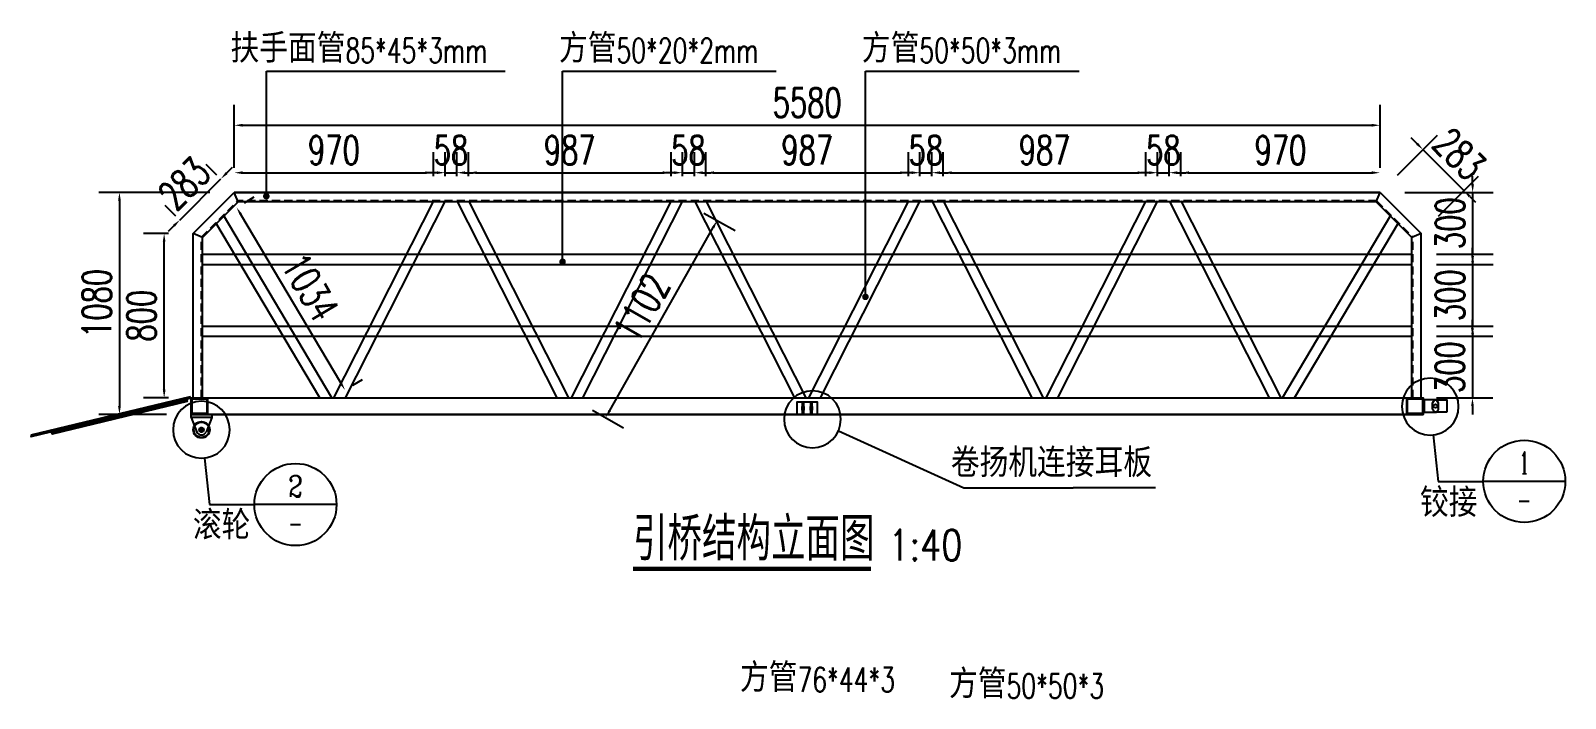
# Model space of a CAD drawing. Header units: millimetres. Extents: x -1471591 to 944464, y -468930 to 547002.
# Drawn here: x -609024 to -601550, y 160227 to 163476 of the extents above; entities that cross this region are included whole.
import ezdxf
from ezdxf.enums import TextEntityAlignment as Align

# ---------------------------------------------------------------- set-up
doc = ezdxf.new("R2010")
doc.units = ezdxf.units.MM
doc.header["$LTSCALE"] = 10
doc.header["$PDMODE"] = 35
doc.linetypes.add('BLTA11-LD-L-4001_Plot Plan for Seawater Intake System_20140729$0$key plan$0${ Wide Dash }', pattern=[12, 4, -2, 4, -2])
doc.linetypes.add('CENTER2', pattern=[28.575, 19.05, -3.175, 3.175, -3.175])
for name, color, linetype in [('DIM_IDEN', 3, 'Continuous'), ('DIM_SYMB', 3, 'Continuous'), ('PUB_TEXT', 7, 'Continuous'), ('W-STEEL_FRAME钢架', 3, 'Continuous')]:
    doc.layers.add(name, color=color, linetype=linetype)
doc.styles.add('_TCH_DIM', font='SIMPLEX.shx', dxfattribs={"bigfont": 'hztxt.shx'})
doc.styles.add('_TCH_LABEL', font='COMPLEX', dxfattribs={"bigfont": 'GBCBIG'})
doc.styles.get("Standard").update_dxf_attribs({"font": 'simplex.shx', "width": 0.8, "bigfont": 'hztxt.shx'})
doc.styles.add('STANDARD_T3', font='simplex.shx', dxfattribs={"width": 0.7, "bigfont": 'hztxt.shx'})
doc.dimstyles.new('W&&40', dxfattribs={"dimtxt": 140, "dimasz": 40, "dimexe": 100, "dimexo": 120, "dimgap": 40, "dimtad": 1, "dimdec": 0, "dimzin": 0, "dimdsep": 46, "dimtxsty": 'STANDARD_T3', "dimcen": 0.09, "dimclrd": 1, "dimclre": 1, "dimclrt": 7, "dimazin": 2, "dimtfac": 1, "dimtdec": 0, "dimtix": 1, "dimtmove": 2, "dimatfit": 3, "dimfxl": 0, "dimtolj": 1, "dimtzin": 0, "dimarcsym": 0})

# ---------------------------------------------------------------- blocks, each defined once
blk = doc.blocks.new('滚轮支架 -left')
for p, q in [((-50, 10), (-22.4, 81)), ((50, 10), (22.4, 81))]:
    blk.add_line(p, q)
at = {"color": 3, "linetype": 'CENTER2'}
for p, q in [((0, 85), (0, 55)), ((-15, 70), (15, 70))]:
    blk.add_line(p, q, dxfattribs=at)
blk.add_lwpolyline([(-50, 10), (50, 10), (50, -5), (-50, -5)], close=True)
blk.add_circle((0, 70), 11)
blk.add_arc((0, 70), 25, 26.19556, 153.80444)
blk = doc.blocks.new('滚轮')
for radius in [40, 37, 9, 8]:
    blk.add_circle((0, 0), radius)
blk = doc.blocks.new('*D768')
at = {"layer": 'Defpoints', "color": 0, "transparency": 16777216}
for p in [(-608374, 162489.2), (-608232.3, 162489.2), (-608232.3, 161689.2)]:
    blk.add_point(p, dxfattribs=at)
at = {"layer": 'W-STEEL_FRAME钢架', "color": 1, "lineweight": -2, "transparency": 16777216}
for p, q in [((-608352.3, 162489.2), (-608474, 162489.2)), ((-608374, 161729.2), (-608374, 162449.2)), ((-608352.3, 161689.2), (-608474, 161689.2))]:
    blk.add_line(p, q, dxfattribs=at)
at = {"layer": 'W-STEEL_FRAME钢架', "color": 1, "transparency": 16777216}
for points in [[(-608380.7, 162449.2), (-608367.3, 162449.2), (-608374, 162489.2)], [(-608380.7, 161729.2), (-608367.3, 161729.2), (-608374, 161689.2)]]:
    blk.add_solid(points, dxfattribs=at)
at = {"layer": 'W-STEEL_FRAME钢架', "color": 7, "transparency": 16777216, "insert": (-608484, 162089.2), "char_height": 140, "attachment_point": 5, "rotation": 90, "style": 'STANDARD_T3'}
blk.add_mtext('\\A1;800', dxfattribs=at)
blk = doc.blocks.new('*D769')
at = {"layer": 'Defpoints', "color": 0, "transparency": 16777216}
for p in [(-608098.2, 162755.1), (-608032.3, 162689.2), (-608232.3, 162489.2)]:
    blk.add_point(p, dxfattribs=at)
at = {"layer": 'W-STEEL_FRAME钢架', "color": 1, "lineweight": -2, "transparency": 16777216}
for p, q in [((-608117.2, 162774.1), (-608168.9, 162825.8)), ((-608069.9, 162783.3), (-608041.6, 162811.6)), ((-608298.2, 162555.1), (-608098.2, 162755.1)), ((-608317.2, 162574.1), (-608368.9, 162625.8)), ((-608326.4, 162526.8), (-608354.7, 162498.5))]:
    blk.add_line(p, q, dxfattribs=at)
at = {"layer": 'W-STEEL_FRAME钢架', "color": 1, "transparency": 16777216}
for points in [[(-608074.6, 162788.1), (-608065.2, 162778.6), (-608098.2, 162755.1)], [(-608331.2, 162531.5), (-608321.7, 162522.1), (-608298.2, 162555.1)]]:
    blk.add_solid(points, dxfattribs=at)
at = {"layer": 'W-STEEL_FRAME钢架', "color": 7, "transparency": 16777216, "insert": (-608275.9, 162732.8), "char_height": 140, "attachment_point": 5, "rotation": 45, "style": 'STANDARD_T3'}
blk.add_mtext('\\A1;283', dxfattribs=at)
blk = doc.blocks.new('*D770')
at = {"layer": 'Defpoints', "color": 0, "transparency": 16777216}
for p in [(-602243.6, 162897.9), (-602452.3, 162689.2), (-602252.3, 162489.2)]:
    blk.add_point(p, dxfattribs=at)
at = {"layer": 'W-STEEL_FRAME钢架', "color": 1, "lineweight": -2, "transparency": 16777216}
for p, q in [((-602367.5, 162774.1), (-602172.9, 162968.6)), ((-602271.9, 162926.2), (-602300.2, 162954.5)), ((-602043.6, 162697.9), (-602243.6, 162897.9)), ((-602167.5, 162574.1), (-601972.9, 162768.6)), ((-602015.3, 162669.6), (-601987, 162641.3))]:
    blk.add_line(p, q, dxfattribs=at)
at = {"layer": 'W-STEEL_FRAME钢架', "color": 1, "transparency": 16777216}
for points in [[(-602267.2, 162930.9), (-602276.6, 162921.5), (-602243.6, 162897.9)], [(-602010.6, 162674.3), (-602020, 162664.9), (-602043.6, 162697.9)]]:
    blk.add_solid(points, dxfattribs=at)
at = {"layer": 'W-STEEL_FRAME钢架', "color": 7, "transparency": 16777216, "insert": (-602065.8, 162875.7), "char_height": 140, "attachment_point": 5, "rotation": 315, "style": 'STANDARD_T3'}
blk.add_mtext('\\A1;283', dxfattribs=at)
blk = doc.blocks.new('*D716')
at = {"layer": 'Defpoints', "color": 0, "transparency": 16777216}
for p in [(-602452.3, 163016.2), (-608032.3, 162689.2), (-602452.3, 162689.2)]:
    blk.add_point(p, dxfattribs=at)
at = {"layer": 'W-STEEL_FRAME钢架', "color": 1, "lineweight": -2, "transparency": 16777216}
for p, q in [((-608032.3, 162809.2), (-608032.3, 163116.2)), ((-602452.3, 162809.2), (-602452.3, 163116.2)), ((-607992.3, 163016.2), (-602492.3, 163016.2))]:
    blk.add_line(p, q, dxfattribs=at)
at = {"layer": 'W-STEEL_FRAME钢架', "color": 1, "transparency": 16777216}
for points in [[(-607992.3, 163022.9), (-607992.3, 163009.5), (-608032.3, 163016.2)], [(-602492.3, 163022.9), (-602492.3, 163009.5), (-602452.3, 163016.2)]]:
    blk.add_solid(points, dxfattribs=at)
at = {"layer": 'W-STEEL_FRAME钢架', "color": 7, "transparency": 16777216, "insert": (-605242.3, 163126.2), "char_height": 140, "attachment_point": 5, "style": 'STANDARD_T3'}
blk.add_mtext('\\A1;5580', dxfattribs=at)
blk = doc.blocks.new('*D771')
at = {"layer": 'Defpoints', "color": 0, "transparency": 16777216}
for p in [(-608032.3, 162689.2), (-608591.7, 161609.2), (-608242.3, 161609.2)]:
    blk.add_point(p, dxfattribs=at)
at = {"layer": 'W-STEEL_FRAME钢架', "color": 1, "lineweight": -2, "transparency": 16777216}
for p, q in [((-608152.3, 162689.2), (-608691.7, 162689.2)), ((-608591.7, 162649.2), (-608591.7, 161649.2)), ((-608362.3, 161609.2), (-608691.7, 161609.2))]:
    blk.add_line(p, q, dxfattribs=at)
at = {"layer": 'W-STEEL_FRAME钢架', "color": 1, "transparency": 16777216}
for points in [[(-608598.4, 162649.2), (-608585.1, 162649.2), (-608591.7, 162689.2)], [(-608598.4, 161649.2), (-608585.1, 161649.2), (-608591.7, 161609.2)]]:
    blk.add_solid(points, dxfattribs=at)
at = {"layer": 'W-STEEL_FRAME钢架', "color": 7, "transparency": 16777216, "insert": (-608701.7, 162149.2), "char_height": 140, "attachment_point": 5, "rotation": 90, "style": 'STANDARD_T3'}
blk.add_mtext('\\A1;1080', dxfattribs=at)
blk = doc.blocks.new('*D772')
at = {"layer": 'Defpoints', "color": 0, "transparency": 16777216}
for p in [(-607061.9, 162785.3), (-608032.3, 162689.2), (-607061.9, 162648.2)]:
    blk.add_point(p, dxfattribs=at)
at = {"layer": 'W-STEEL_FRAME钢架', "color": 1, "lineweight": -2, "transparency": 16777216}
for p, q in [((-608032.3, 162809.2), (-608032.3, 162885.3)), ((-607061.9, 162768.2), (-607061.9, 162885.3)), ((-607992.3, 162785.3), (-607101.9, 162785.3))]:
    blk.add_line(p, q, dxfattribs=at)
at = {"layer": 'W-STEEL_FRAME钢架', "color": 1, "transparency": 16777216}
for points in [[(-607992.3, 162792), (-607992.3, 162778.7), (-608032.3, 162785.3)], [(-607101.9, 162792), (-607101.9, 162778.7), (-607061.9, 162785.3)]]:
    blk.add_solid(points, dxfattribs=at)
at = {"layer": 'W-STEEL_FRAME钢架', "color": 7, "transparency": 16777216, "insert": (-607547.1, 162895.3), "char_height": 140, "attachment_point": 5, "style": 'STANDARD_T3'}
blk.add_mtext('\\A1;970', dxfattribs=at)
blk = doc.blocks.new('*D717')
at = {"layer": 'Defpoints', "color": 0, "transparency": 16777216}
for p in [(-606948.2, 162785.3), (-607005.8, 162648.2), (-606948.2, 162648.2)]:
    blk.add_point(p, dxfattribs=at)
at = {"layer": 'W-STEEL_FRAME钢架', "color": 1, "lineweight": -2, "transparency": 16777216}
for p, q in [((-607005.8, 162768.2), (-607005.8, 162885.3)), ((-606948.2, 162768.2), (-606948.2, 162885.3)), ((-607045.8, 162785.3), (-607085.8, 162785.3)), ((-607005.8, 162785.3), (-606948.2, 162785.3)), ((-606908.2, 162785.3), (-606868.2, 162785.3))]:
    blk.add_line(p, q, dxfattribs=at)
at = {"layer": 'W-STEEL_FRAME钢架', "color": 1, "transparency": 16777216}
for points in [[(-607045.8, 162792), (-607045.8, 162778.7), (-607005.8, 162785.3)], [(-606908.2, 162792), (-606908.2, 162778.7), (-606948.2, 162785.3)]]:
    blk.add_solid(points, dxfattribs=at)
at = {"layer": 'W-STEEL_FRAME钢架', "color": 7, "transparency": 16777216, "insert": (-606977, 162895.3), "char_height": 140, "attachment_point": 5, "style": 'STANDARD_T3'}
blk.add_mtext('\\A1;58', dxfattribs=at)
blk = doc.blocks.new('*D773')
at = {"layer": 'Defpoints', "color": 0, "transparency": 16777216}
for p in [(-605905.4, 162785.3), (-606892.1, 162648.2), (-605905.4, 162648.2)]:
    blk.add_point(p, dxfattribs=at)
at = {"layer": 'W-STEEL_FRAME钢架', "color": 1, "lineweight": -2, "transparency": 16777216}
for p, q in [((-606892.1, 162768.2), (-606892.1, 162885.3)), ((-605905.4, 162768.2), (-605905.4, 162885.3)), ((-606852.1, 162785.3), (-605945.4, 162785.3))]:
    blk.add_line(p, q, dxfattribs=at)
at = {"layer": 'W-STEEL_FRAME钢架', "color": 1, "transparency": 16777216}
for points in [[(-606852.1, 162792), (-606852.1, 162778.7), (-606892.1, 162785.3)], [(-605945.4, 162792), (-605945.4, 162778.7), (-605905.4, 162785.3)]]:
    blk.add_solid(points, dxfattribs=at)
at = {"layer": 'W-STEEL_FRAME钢架', "color": 7, "transparency": 16777216, "insert": (-606398.8, 162895.3), "char_height": 140, "attachment_point": 5, "style": 'STANDARD_T3'}
blk.add_mtext('\\A1;987', dxfattribs=at)
blk = doc.blocks.new('*D718')
at = {"layer": 'Defpoints', "color": 0, "transparency": 16777216}
for p in [(-605791.7, 162785.3), (-605849.3, 162648.2), (-605791.7, 162648.2)]:
    blk.add_point(p, dxfattribs=at)
at = {"layer": 'W-STEEL_FRAME钢架', "color": 1, "lineweight": -2, "transparency": 16777216}
for p, q in [((-605849.3, 162768.2), (-605849.3, 162885.3)), ((-605791.7, 162768.2), (-605791.7, 162885.3)), ((-605889.3, 162785.3), (-605929.3, 162785.3)), ((-605849.3, 162785.3), (-605791.7, 162785.3)), ((-605751.7, 162785.3), (-605711.7, 162785.3))]:
    blk.add_line(p, q, dxfattribs=at)
at = {"layer": 'W-STEEL_FRAME钢架', "color": 1, "transparency": 16777216}
for points in [[(-605889.3, 162792), (-605889.3, 162778.7), (-605849.3, 162785.3)], [(-605751.7, 162792), (-605751.7, 162778.7), (-605791.7, 162785.3)]]:
    blk.add_solid(points, dxfattribs=at)
at = {"layer": 'W-STEEL_FRAME钢架', "color": 7, "transparency": 16777216, "insert": (-605820.5, 162895.3), "char_height": 140, "attachment_point": 5, "style": 'STANDARD_T3'}
blk.add_mtext('\\A1;58', dxfattribs=at)
blk = doc.blocks.new('*D774')
at = {"layer": 'Defpoints', "color": 0, "transparency": 16777216}
for p in [(-604748.9, 162785.3), (-605735.7, 162648.2), (-604748.9, 162648.2)]:
    blk.add_point(p, dxfattribs=at)
at = {"layer": 'W-STEEL_FRAME钢架', "color": 1, "lineweight": -2, "transparency": 16777216}
for p, q in [((-605735.7, 162768.2), (-605735.7, 162885.3)), ((-604748.9, 162768.2), (-604748.9, 162885.3)), ((-605695.7, 162785.3), (-604788.9, 162785.3))]:
    blk.add_line(p, q, dxfattribs=at)
at = {"layer": 'W-STEEL_FRAME钢架', "color": 1, "transparency": 16777216}
for points in [[(-605695.7, 162792), (-605695.7, 162778.7), (-605735.7, 162785.3)], [(-604788.9, 162792), (-604788.9, 162778.7), (-604748.9, 162785.3)]]:
    blk.add_solid(points, dxfattribs=at)
at = {"layer": 'W-STEEL_FRAME钢架', "color": 7, "transparency": 16777216, "insert": (-605242.3, 162895.3), "char_height": 140, "attachment_point": 5, "style": 'STANDARD_T3'}
blk.add_mtext('\\A1;987', dxfattribs=at)
blk = doc.blocks.new('*D719')
at = {"layer": 'Defpoints', "color": 0, "transparency": 16777216}
for p in [(-604635.3, 162785.3), (-604692.9, 162648.2), (-604635.3, 162648.2)]:
    blk.add_point(p, dxfattribs=at)
at = {"layer": 'W-STEEL_FRAME钢架', "color": 1, "lineweight": -2, "transparency": 16777216}
for p, q in [((-604692.9, 162768.2), (-604692.9, 162885.3)), ((-604635.3, 162768.2), (-604635.3, 162885.3)), ((-604732.9, 162785.3), (-604772.9, 162785.3)), ((-604692.9, 162785.3), (-604635.3, 162785.3)), ((-604595.3, 162785.3), (-604555.3, 162785.3))]:
    blk.add_line(p, q, dxfattribs=at)
at = {"layer": 'W-STEEL_FRAME钢架', "color": 1, "transparency": 16777216}
for points in [[(-604732.9, 162792), (-604732.9, 162778.7), (-604692.9, 162785.3)], [(-604595.3, 162792), (-604595.3, 162778.7), (-604635.3, 162785.3)]]:
    blk.add_solid(points, dxfattribs=at)
at = {"layer": 'W-STEEL_FRAME钢架', "color": 7, "transparency": 16777216, "insert": (-604664.1, 162895.3), "char_height": 140, "attachment_point": 5, "style": 'STANDARD_T3'}
blk.add_mtext('\\A1;58', dxfattribs=at)
blk = doc.blocks.new('*D775')
at = {"layer": 'Defpoints', "color": 0, "transparency": 16777216}
for p in [(-603592.5, 162785.3), (-604579.2, 162648.2), (-603592.5, 162648.2)]:
    blk.add_point(p, dxfattribs=at)
at = {"layer": 'W-STEEL_FRAME钢架', "color": 1, "lineweight": -2, "transparency": 16777216}
for p, q in [((-604579.2, 162768.2), (-604579.2, 162885.3)), ((-603592.5, 162768.2), (-603592.5, 162885.3)), ((-604539.2, 162785.3), (-603632.5, 162785.3))]:
    blk.add_line(p, q, dxfattribs=at)
at = {"layer": 'W-STEEL_FRAME钢架', "color": 1, "transparency": 16777216}
for points in [[(-604539.2, 162792), (-604539.2, 162778.7), (-604579.2, 162785.3)], [(-603632.5, 162792), (-603632.5, 162778.7), (-603592.5, 162785.3)]]:
    blk.add_solid(points, dxfattribs=at)
at = {"layer": 'W-STEEL_FRAME钢架', "color": 7, "transparency": 16777216, "insert": (-604085.8, 162895.3), "char_height": 140, "attachment_point": 5, "style": 'STANDARD_T3'}
blk.add_mtext('\\A1;987', dxfattribs=at)
blk = doc.blocks.new('*D720')
at = {"layer": 'Defpoints', "color": 0, "transparency": 16777216}
for p in [(-603478.8, 162785.3), (-603536.4, 162648.2), (-603478.8, 162648.2)]:
    blk.add_point(p, dxfattribs=at)
at = {"layer": 'W-STEEL_FRAME钢架', "color": 1, "lineweight": -2, "transparency": 16777216}
for p, q in [((-603536.4, 162768.2), (-603536.4, 162885.3)), ((-603478.8, 162768.2), (-603478.8, 162885.3)), ((-603576.4, 162785.3), (-603616.4, 162785.3)), ((-603536.4, 162785.3), (-603478.8, 162785.3)), ((-603438.8, 162785.3), (-603398.8, 162785.3))]:
    blk.add_line(p, q, dxfattribs=at)
at = {"layer": 'W-STEEL_FRAME钢架', "color": 1, "transparency": 16777216}
for points in [[(-603576.4, 162792), (-603576.4, 162778.7), (-603536.4, 162785.3)], [(-603438.8, 162792), (-603438.8, 162778.7), (-603478.8, 162785.3)]]:
    blk.add_solid(points, dxfattribs=at)
at = {"layer": 'W-STEEL_FRAME钢架', "color": 7, "transparency": 16777216, "insert": (-603507.6, 162895.3), "char_height": 140, "attachment_point": 5, "style": 'STANDARD_T3'}
blk.add_mtext('\\A1;58', dxfattribs=at)
blk = doc.blocks.new('*D776')
at = {"layer": 'Defpoints', "color": 0, "transparency": 16777216}
for p in [(-602452.3, 162785.3), (-603422.7, 162648.2), (-602452.3, 162689.2)]:
    blk.add_point(p, dxfattribs=at)
at = {"layer": 'W-STEEL_FRAME钢架', "color": 1, "lineweight": -2, "transparency": 16777216}
for p, q in [((-603422.7, 162768.2), (-603422.7, 162885.3)), ((-602452.3, 162809.2), (-602452.3, 162885.3)), ((-603382.7, 162785.3), (-602492.3, 162785.3))]:
    blk.add_line(p, q, dxfattribs=at)
at = {"layer": 'W-STEEL_FRAME钢架', "color": 1, "transparency": 16777216}
for points in [[(-603382.7, 162792), (-603382.7, 162778.7), (-603422.7, 162785.3)], [(-602492.3, 162792), (-602492.3, 162778.7), (-602452.3, 162785.3)]]:
    blk.add_solid(points, dxfattribs=at)
at = {"layer": 'W-STEEL_FRAME钢架', "color": 7, "transparency": 16777216, "insert": (-602937.5, 162895.3), "char_height": 140, "attachment_point": 5, "style": 'STANDARD_T3'}
blk.add_mtext('\\A1;970', dxfattribs=at)
blk = doc.blocks.new('*D721')
at = {"layer": 'Defpoints', "color": 0, "transparency": 16777216}
for p in [(-602452.3, 162689.2), (-602297.3, 162389.2), (-602001.4, 162389.2)]:
    blk.add_point(p, dxfattribs=at)
at = {"layer": 'W-STEEL_FRAME钢架', "color": 1, "lineweight": -2, "transparency": 16777216}
for p, q in [((-602001.4, 162729.2), (-602001.4, 162769.2)), ((-602332.3, 162689.2), (-601901.4, 162689.2)), ((-602001.4, 162689.2), (-602001.4, 162389.2)), ((-602177.3, 162389.2), (-601901.4, 162389.2)), ((-602001.4, 162349.2), (-602001.4, 162309.2))]:
    blk.add_line(p, q, dxfattribs=at)
at = {"layer": 'W-STEEL_FRAME钢架', "color": 1, "transparency": 16777216}
for points in [[(-602008, 162729.2), (-601994.7, 162729.2), (-602001.4, 162689.2)], [(-602008, 162349.2), (-601994.7, 162349.2), (-602001.4, 162389.2)]]:
    blk.add_solid(points, dxfattribs=at)
at = {"layer": 'W-STEEL_FRAME钢架', "color": 7, "transparency": 16777216, "insert": (-602111.4, 162539.2), "char_height": 140, "attachment_point": 5, "rotation": 90, "style": 'STANDARD_T3'}
blk.add_mtext('\\A1;300', dxfattribs=at)
blk = doc.blocks.new('*D722')
at = {"layer": 'Defpoints', "color": 0, "transparency": 16777216}
for p in [(-602297.3, 162339.2), (-602297.3, 162039.2), (-602001.4, 162039.2)]:
    blk.add_point(p, dxfattribs=at)
at = {"layer": 'W-STEEL_FRAME钢架', "color": 1, "lineweight": -2, "transparency": 16777216}
for p, q in [((-602001.4, 162379.2), (-602001.4, 162419.2)), ((-602177.3, 162339.2), (-601901.4, 162339.2)), ((-602001.4, 162339.2), (-602001.4, 162039.2)), ((-602177.3, 162039.2), (-601901.4, 162039.2)), ((-602001.4, 161999.2), (-602001.4, 161959.2))]:
    blk.add_line(p, q, dxfattribs=at)
at = {"layer": 'W-STEEL_FRAME钢架', "color": 1, "transparency": 16777216}
for points in [[(-602008, 162379.2), (-601994.7, 162379.2), (-602001.4, 162339.2)], [(-602008, 161999.2), (-601994.7, 161999.2), (-602001.4, 162039.2)]]:
    blk.add_solid(points, dxfattribs=at)
at = {"layer": 'W-STEEL_FRAME钢架', "color": 7, "transparency": 16777216, "insert": (-602111.4, 162189.2), "char_height": 140, "attachment_point": 5, "rotation": 90, "style": 'STANDARD_T3'}
blk.add_mtext('\\A1;300', dxfattribs=at)
blk = doc.blocks.new('*D723')
at = {"layer": 'Defpoints', "color": 0, "transparency": 16777216}
for p in [(-602297.3, 161989.2), (-602297.3, 161689.2), (-602002.2, 161689.2)]:
    blk.add_point(p, dxfattribs=at)
at = {"layer": 'W-STEEL_FRAME钢架', "color": 1, "lineweight": -2, "transparency": 16777216}
for p, q in [((-602002.2, 162029.2), (-602002.2, 162069.2)), ((-602177.3, 161989.2), (-601902.2, 161989.2)), ((-602002.2, 161989.2), (-602002.2, 161689.2)), ((-602177.3, 161689.2), (-601902.2, 161689.2)), ((-602002.2, 161649.2), (-602002.2, 161609.2))]:
    blk.add_line(p, q, dxfattribs=at)
at = {"layer": 'W-STEEL_FRAME钢架', "color": 1, "transparency": 16777216}
for points in [[(-602008.9, 162029.2), (-601995.5, 162029.2), (-602002.2, 161989.2)], [(-602008.9, 161649.2), (-601995.5, 161649.2), (-602002.2, 161689.2)]]:
    blk.add_solid(points, dxfattribs=at)
at = {"layer": 'W-STEEL_FRAME钢架', "color": 7, "transparency": 16777216, "insert": (-602112.2, 161839.2), "char_height": 140, "attachment_point": 5, "rotation": 90, "style": 'STANDARD_T3'}
blk.add_mtext('\\A1;300', dxfattribs=at)
blk = doc.blocks.new('*D777')
at = {"layer": 'Defpoints', "color": 0, "transparency": 16777216}
for p in [(-608085.6, 162577.9), (-608021, 162616.3), (-607557.9, 161689.2)]:
    blk.add_point(p, dxfattribs=at)
at = {"layer": 'W-STEEL_FRAME钢架', "color": 1, "lineweight": -2, "transparency": 16777216}
for p, q in [((-607982.4, 162639.2), (-607935, 162667.3)), ((-607513.7, 161762), (-608000.6, 162581.9)), ((-607454.7, 161750.5), (-607407.3, 161778.6))]:
    blk.add_line(p, q, dxfattribs=at)
at = {"layer": 'W-STEEL_FRAME钢架', "color": 1, "transparency": 16777216}
for points in [[(-607994.8, 162585.3), (-608006.3, 162578.5), (-608021, 162616.3)], [(-607508, 161765.4), (-607519.4, 161758.6), (-607493.3, 161727.6)]]:
    blk.add_solid(points, dxfattribs=at)
at = {"layer": 'W-STEEL_FRAME钢架', "color": 7, "transparency": 16777216, "insert": (-607662.6, 162228.1), "char_height": 140, "attachment_point": 5, "rotation": 300.70348, "style": 'STANDARD_T3'}
blk.add_mtext('\\A1;1034', dxfattribs=at)
blk = doc.blocks.new('*D724')
at = {"layer": 'Defpoints', "color": 0, "transparency": 16777216}
for p in [(-605849.3, 162648.2), (-605680.6, 162552.7), (-606392.3, 161689.2)]:
    blk.add_point(p, dxfattribs=at)
at = {"layer": 'W-STEEL_FRAME钢架', "color": 1, "lineweight": -2, "transparency": 16777216}
for p, q in [((-605744.9, 162589.1), (-605593.6, 162503.4)), ((-606203.9, 161628.5), (-605700.4, 162517.9)), ((-606287.9, 161630.1), (-606136.6, 161544.4))]:
    blk.add_line(p, q, dxfattribs=at)
at = {"layer": 'W-STEEL_FRAME钢架', "color": 1, "transparency": 16777216}
for points in [[(-605706.2, 162521.2), (-605694.6, 162514.6), (-605680.6, 162552.7)], [(-606209.7, 161631.8), (-606198.1, 161625.2), (-606223.6, 161593.7)]]:
    blk.add_solid(points, dxfattribs=at)
at = {"layer": 'W-STEEL_FRAME钢架', "color": 7, "transparency": 16777216, "insert": (-606047.9, 162127.4), "char_height": 140, "attachment_point": 5, "rotation": 60.48165, "style": 'STANDARD_T3'}
blk.add_mtext('\\A1;1102', dxfattribs=at)

msp = doc.modelspace()

# ---------------------------------------------------------------- linework, layer by layer
at = {"color": 4}
for p, q in [((-608232.3, 162489.2), (-608032.3, 162689.2)), ((-608187.3, 162470.6), (-608013.7, 162644.2)), ((-608032.3, 162689.2), (-602452.3, 162689.2)), ((-602452.3, 162689.2), (-608032.3, 162689.2)), ((-608013.7, 162644.2), (-608032.3, 162689.2)), ((-602470.9, 162644.2), (-608013.7, 162644.2)), ((-602470.9, 162644.2), (-602452.3, 162689.2)), ((-602470.9, 162644.2), (-602297.3, 162470.6)), ((-602452.3, 162689.2), (-602252.3, 162489.2)), ((-608232.3, 161689.2), (-608232.3, 162489.2)), ((-608187.3, 162470.6), (-608232.3, 162489.2)), ((-602252.3, 162489.2), (-602297.3, 162470.6)), ((-602252.3, 161689.2), (-602252.3, 162489.2)), ((-608187.3, 161689.2), (-608187.3, 162470.6)), ((-602297.3, 161689.2), (-602297.3, 162470.6))]:
    msp.add_line(p, q, dxfattribs=at)
at = {"color": 8, "linetype": 'BLTA11-LD-L-4001_Plot Plan for Seawater Intake System_20140729$0$key plan$0${ Wide Dash }'}
for p, q in [((-608191.3, 162472.2), (-608015.3, 162648.2)), ((-602469.3, 162648.2), (-608015.3, 162648.2)), ((-602469.3, 162648.2), (-602293.3, 162472.2)), ((-608191.3, 161689.2), (-608191.3, 162472.2)), ((-602293.3, 161689.2), (-602293.3, 162472.2))]:
    msp.add_line(p, q, dxfattribs=at)
at = {"color": 0}
for p, q in [((-607061.9, 162648.2), (-607548.8, 161689.2)), ((-607005.8, 162648.2), (-607492.7, 161689.2)), ((-606948.2, 162648.2), (-606461.3, 161689.2)), ((-606892.1, 162648.2), (-606405.2, 161689.2)), ((-605905.4, 162648.2), (-606392.3, 161689.2)), ((-605849.3, 162648.2), (-606336.2, 161689.2)), ((-605791.7, 162648.2), (-605304.8, 161689.2)), ((-605735.7, 162648.2), (-605248.8, 161689.2)), ((-604748.9, 162648.2), (-605235.9, 161689.2)), ((-604692.9, 162648.2), (-605179.8, 161689.2)), ((-604635.3, 162648.2), (-604148.4, 161689.2)), ((-604579.2, 162648.2), (-604092.3, 161689.2)), ((-603592.5, 162648.2), (-604079.4, 161689.2)), ((-603536.4, 162648.2), (-604023.3, 161689.2)), ((-603478.8, 162648.2), (-602991.9, 161689.2)), ((-603422.7, 162648.2), (-602935.8, 161689.2)), ((-607557.9, 161689.2), (-608085.6, 162577.9)), ((-602926.7, 161689.2), (-602399, 162577.9)), ((-607616, 161689.2), (-608122.1, 162541.4)), ((-602868.6, 161689.2), (-602362.5, 162541.4)), ((-608186.5, 162389.2), (-602297.3, 162389.2)), ((-608186.5, 162339.2), (-602297.3, 162339.2)), ((-608187.3, 162039.2), (-602297.3, 162039.2)), ((-608187.3, 161989.2), (-602297.3, 161989.2))]:
    msp.add_line(p, q, dxfattribs=at)
at = {"color": 3}
for p, q in [((-608242.3, 161689.2), (-602242.3, 161689.2)), ((-608242.3, 161609.2), (-608242.3, 161689.2)), ((-602242.3, 161609.2), (-602242.3, 161689.2)), ((-608242.3, 161609.2), (-602242.3, 161609.2)), ((-602242.3, 161609.2), (-602242.3, 161660.2))]:
    msp.add_line(p, q, dxfattribs=at)
at = {"color": 1}
msp.add_line((-608242.3, 161689.2), (-608242.3, 161689.2), dxfattribs=at)
at = {"color": 3, "lineweight": 5}
for p, q in [((-608242.3, 161609.2), (-608242.3, 161689.2)), ((-608162.3, 161609.2), (-608162.3, 161689.2)), ((-602322.3, 161609.2), (-602322.3, 161689.2)), ((-602242.3, 161609.2), (-602242.3, 161689.2)), ((-602242.3, 161629.2), (-602242.3, 161689.2))]:
    msp.add_line(p, q, dxfattribs=at)
msp.add_lwpolyline([(-609024, 161505.6), (-609023.3, 161502.7, 0.414214), (-609022.1, 161502), (-608246.5, 161688.1, 0.416514), (-608245.8, 161689.3), (-608246.7, 161693.2, 0.411917), (-608247.9, 161694), (-609022.5, 161508)], format="xyb")
for points in [[(-608921.9, 161526), (-608264.6, 161683.8), (-608261.5, 161671.2), (-608918.9, 161513.4)], [(-605292.3, 161609.2), (-605192.3, 161609.2), (-605192.3, 161669.2), (-605292.3, 161669.2)], [(-605266.3, 161609.2), (-605258.3, 161609.2), (-605258.3, 161669.2), (-605266.3, 161669.2)], [(-605226.3, 161609.2), (-605218.3, 161609.2), (-605218.3, 161669.2), (-605226.3, 161669.2)], [(-602242.3, 161619.2), (-602237.3, 161619.2), (-602237.3, 161679.2), (-602242.3, 161679.2)], [(-602237.3, 161619.2), (-602177.3, 161619.2), (-602167.3, 161634.2), (-602167.3, 161664.2), (-602177.3, 161679.2), (-602237.3, 161679.2)], [(-602127.3, 161619.2), (-602187.3, 161619.2), (-602197.3, 161634.2), (-602197.3, 161664.2), (-602187.3, 161679.2), (-602127.3, 161679.2)], [(-605266.3, 161648.2), (-605258.3, 161648.2), (-605258.3, 161630.2), (-605266.3, 161630.2)], [(-605226.3, 161648.2), (-605218.3, 161648.2), (-605218.3, 161630.2), (-605226.3, 161630.2)]]:
    msp.add_lwpolyline(points, close=True)
msp.add_lwpolyline([(-608920.7, 161521.2), (-608263.4, 161678.9)])
at = {"color": 3}
for points in [[(-608242.3, 161689.2), (-602242.3, 161689.2), (-602242.3, 161609.2), (-608242.3, 161609.2)], [(-608242.3, 161689.2), (-608162.3, 161689.2), (-608162.3, 161609.2), (-608242.3, 161609.2)], [(-608238.3, 161685.2), (-608166.3, 161685.2), (-608166.3, 161613.2), (-608238.3, 161613.2)], [(-602322.3, 161689.2), (-602242.3, 161689.2), (-602242.3, 161609.2), (-602322.3, 161609.2)], [(-602318.3, 161685.2), (-602246.3, 161685.2), (-602246.3, 161613.2), (-602318.3, 161613.2)]]:
    msp.add_lwpolyline(points, close=True, dxfattribs=at)
at = {"color": 3, "lineweight": 5}
for points in [[(-608242.3, 161689.2), (-608162.3, 161689.2), (-608162.3, 161609.2), (-608242.3, 161609.2)], [(-608238.3, 161685.2), (-608166.3, 161685.2), (-608166.3, 161613.2), (-608238.3, 161613.2)], [(-602242.3, 161689.2), (-602322.3, 161689.2), (-602322.3, 161609.2), (-602242.3, 161609.2)], [(-602246.3, 161685.2), (-602318.3, 161685.2), (-602318.3, 161613.2), (-602246.3, 161613.2)]]:
    msp.add_lwpolyline(points, close=True, dxfattribs=at)
msp.add_circle((-602182.3, 161649.2), 9)
at = {"layer": 'DIM_IDEN'}
for p, q in [((-605090.3, 161528.5), (-604479.2, 161252.4)), ((-602193, 161509.4), (-602168.5, 161283.2)), ((-608177.4, 161396.5), (-608152.9, 161170.3)), ((-604479.2, 161252.4), (-603946.5, 161252.4)), ((-603546.5, 161252.4), (-603946.5, 161252.4)), ((-602168.5, 161283.2), (-601950, 161283.2)), ((-601550, 161283.2), (-601950, 161283.2)), ((-608152.9, 161170.3), (-607934.4, 161170.3)), ((-607534.4, 161170.3), (-607934.4, 161170.3))]:
    msp.add_line(p, q, dxfattribs=at)
for points in [[(-602069.4, 161647.1, 1), (-602346.4, 161647.1, 1)], [(-608053.8, 161534.2, 1), (-608330.8, 161534.2, 1)], [(-605078, 161585.5, 1), (-605355, 161585.5, 1)]]:
    msp.add_lwpolyline(points, format="xyb", close=True, dxfattribs=at)
for centre in [(-601750, 161283.2), (-607734.4, 161170.3)]:
    msp.add_circle(centre, 200, dxfattribs=at)
at = {"layer": 'DIM_SYMB', "const_width": 21}
msp.add_lwpolyline([(-606090.6, 160857.6), (-604930.8, 160857.6)], dxfattribs=at)
at = {"layer": 'W-STEEL_FRAME钢架'}
for p, q in [((-607876.3, 162670.8), (-607876.3, 163278.8)), ((-607876.3, 163278.8), (-606713, 163278.8)), ((-606433.7, 162351.7), (-606433.7, 163278.8)), ((-606433.7, 163278.8), (-605393.1, 163278.8)), ((-604958.5, 162181), (-604958.5, 163278.8)), ((-604958.5, 163278.8), (-603917.9, 163278.8))]:
    msp.add_line(p, q, dxfattribs=at)
at = {"layer": 'W-STEEL_FRAME钢架', "const_width": 16}
for points in [[(-607876.3, 162662.8, 1), (-607876.3, 162678.8, 1)], [(-606433.7, 162343.7, 1), (-606433.7, 162359.7, 1)], [(-604958.5, 162173, 1), (-604958.5, 162189, 1)]]:
    msp.add_lwpolyline(points, format="xyb", close=True, dxfattribs=at)

# ---------------------------------------------------------------- block references
at = {"rotation": 180}
msp.add_blockref('滚轮支架 -left', (-608192.3, 161604.2), dxfattribs=at)
msp.add_blockref('滚轮支架 -left', (-608192.3, 161604.2), dxfattribs=at)
msp.add_blockref('滚轮', (-608192.3, 161534.2))

# ---------------------------------------------------------------- texts
at = {"layer": 'PUB_TEXT', "color": 7, "style": '_TCH_DIM'}
for s, p in [('扶手面管', (-608051, 163320.8)), ('方管', (-606451.1, 163320.8)), ('方管', (-604975.9, 163320.8)), ('卷扬机连接耳板', (-604542.7, 161303.7)), ('铰接', (-602257.7, 161109.9)), ('滚轮', (-608234.3, 161000.1)), ('方管', (-605569.6, 160258.3)), ('方管', (-604551.3, 160227.8))]:
    msp.add_text(s, height=140, dxfattribs=at).set_placement(p)
at = {"layer": 'PUB_TEXT', "color": 7, "style": '_TCH_DIM', "width": 0.705882}
for s, p in [('85*45*3mm', (-607491, 163320.8)), ('50*20*2mm', (-606171.1, 163320.8)), ('50*50*3mm', (-604695.9, 163320.8)), ('76*44*3', (-605289.6, 160258.3)), ('50*50*3', (-604271.3, 160227.8))]:
    msp.add_text(s, height=119, dxfattribs=at).set_placement(p)
at = {"layer": 'PUB_TEXT', "color": 7, "style": '_TCH_LABEL'}
for s, height, p, p2 in [('1', 107.1, (-601772.9, 161319.8), (-601727, 161319.8)), ('2', 104.4, (-607769.2, 161207.3), (-607699.6, 161207.3))]:
    msp.add_text(s, height=height, dxfattribs=at).set_placement(p, p2, align=Align.FIT)
at = {"layer": 'PUB_TEXT', "color": 7, "style": '_TCH_LABEL', "width": 0.777778}
for p, p2 in [((-601784.8, 161141.7), (-601715.2, 161141.7)), ((-607769.2, 161028.9), (-607699.6, 161028.9))]:
    msp.add_text('-', height=104.4, dxfattribs=at).set_placement(p, p2, align=Align.FIT)
at = {"layer": 'PUB_TEXT', "color": 7, "width": 0.8}
for s, height, p in [('引桥结构立面图', 210, (-606090.6, 160897.9)), ('1:40', 150, (-604846.8, 160897.9))]:
    msp.add_text(s, height=height, dxfattribs=at).set_placement(p)

# ---------------------------------------------------------------- dimensions: what is measured, and where the dimension line sits
at = {"layer": 'W-STEEL_FRAME钢架'}
for p1, p2, distance, picture, middle in [((-608032.3, 162689.2), (-602452.3, 162689.2), 327, '*D716', (-605242.3, 163126.2)), ((-602252.3, 162489.2), (-602452.3, 162689.2), -295.2, '*D770', (-602065.8, 162875.7)), ((-608232.3, 162489.2), (-608032.3, 162689.2), 93.1, '*D769', (-608275.9, 162732.8)), ((-607557.9, 161689.2), (-608085.6, 162577.9), -75.2, '*D777', (-607662.6, 162228.1)), ((-606392.3, 161689.2), (-605849.3, 162648.2), -193.8, '*D724', (-606047.9, 162127.4))]:
    dim = msp.add_aligned_dim(p1=p1, p2=p2, distance=distance, dimstyle='W&&40', dxfattribs=at)
    dim.commit()
    dim.dimension.update_dxf_attribs({"geometry": picture, "text_midpoint": middle})
for base, p1, p2, picture, middle in [((-607061.9, 162785.3), (-608032.3, 162689.2), (-607061.9, 162648.2), '*D772', (-607547.1, 162895.3)), ((-606948.2, 162785.3), (-607005.8, 162648.2), (-606948.2, 162648.2), '*D717', (-606977, 162895.3)), ((-605905.4, 162785.3), (-606892.1, 162648.2), (-605905.4, 162648.2), '*D773', (-606398.8, 162895.3)), ((-605791.7, 162785.3), (-605849.3, 162648.2), (-605791.7, 162648.2), '*D718', (-605820.5, 162895.3)), ((-604748.9, 162785.3), (-605735.7, 162648.2), (-604748.9, 162648.2), '*D774', (-605242.3, 162895.3)), ((-604635.3, 162785.3), (-604692.9, 162648.2), (-604635.3, 162648.2), '*D719', (-604664.1, 162895.3)), ((-603592.5, 162785.3), (-604579.2, 162648.2), (-603592.5, 162648.2), '*D775', (-604085.8, 162895.3)), ((-603478.8, 162785.3), (-603536.4, 162648.2), (-603478.8, 162648.2), '*D720', (-603507.6, 162895.3)), ((-602452.3, 162785.3), (-603422.7, 162648.2), (-602452.3, 162689.2), '*D776', (-602937.5, 162895.3))]:
    dim = msp.add_linear_dim(base=base, p1=p1, p2=p2, dimstyle='W&&40', dxfattribs=at)
    dim.commit()
    dim.dimension.update_dxf_attribs({"geometry": picture, "text_midpoint": middle})
for base, p1, p2, picture, middle in [((-602001.4, 162389.2), (-602452.3, 162689.2), (-602297.3, 162389.2), '*D721', (-602111.4, 162539.2)), ((-608591.7, 161609.2), (-608032.3, 162689.2), (-608242.3, 161609.2), '*D771', (-608701.7, 162149.2)), ((-608374, 162489.2), (-608232.3, 161689.2), (-608232.3, 162489.2), '*D768', (-608484, 162089.2)), ((-602001.4, 162039.2), (-602297.3, 162339.2), (-602297.3, 162039.2), '*D722', (-602111.4, 162189.2)), ((-602002.2, 161689.2), (-602297.3, 161989.2), (-602297.3, 161689.2), '*D723', (-602112.2, 161839.2))]:
    dim = msp.add_linear_dim(base=base, p1=p1, p2=p2, angle=90, dimstyle='W&&40', dxfattribs=at)
    dim.commit()
    dim.dimension.update_dxf_attribs({"geometry": picture, "text_midpoint": middle})

doc.saveas('drawing.dxf')
